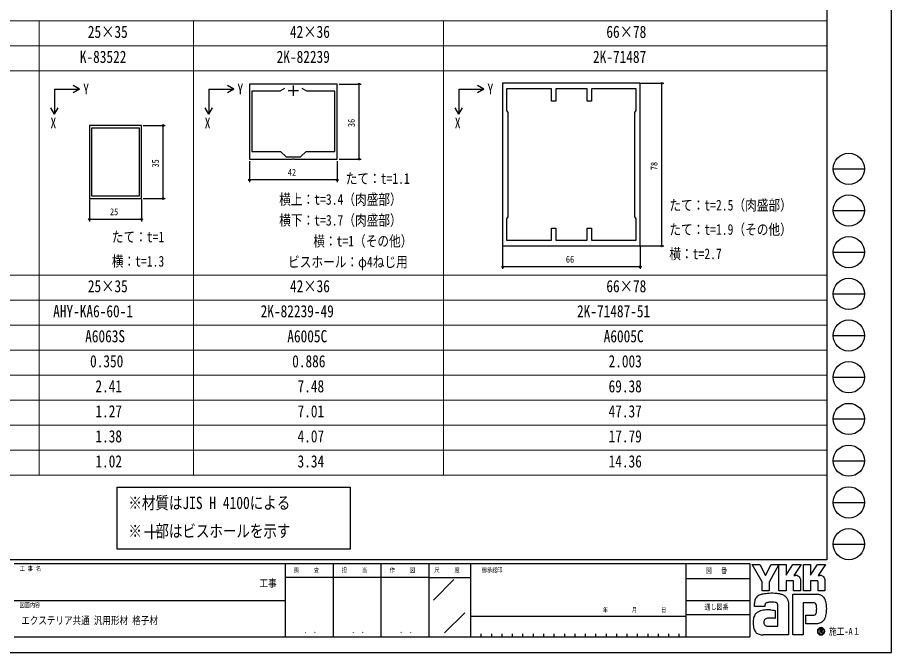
# Model space of a CAD drawing. Units: millimetres on the paper. Extents: x -420 to 420, y -297 to 297.
# Drawn here: x 1.1 to 420.5, y -297 to 7.5 of the extents above; entities that cross this region are included whole.
import ezdxf
from ezdxf.enums import TextEntityAlignment as Align

# ---------------------------------------------------------------- set-up
doc = ezdxf.new("R2010")
doc.units = ezdxf.units.MM
doc.layers.add('0-1_TABLE1', color=7, linetype='Continuous', lineweight=18)
for name, color, linetype in [('0-2_USER1', 3, 'Continuous'), ('0-3_YKK_11', 7, 'Continuous'), ('0-4_YKK_12', 2, 'Continuous'), ('0-5_YKK_D', 6, 'Continuous'), ('0-6_YKK_ZWAK', 7, 'Continuous')]:
    doc.layers.add(name, color=color, linetype=linetype)
doc.styles.add('ＭＳ ゴシック', font='')
doc.styles.get('ＭＳ ゴシック').set_extended_font_data('MS Gothic')

msp = doc.modelspace()

# ---------------------------------------------------------------- linework, layer by layer
at = {"layer": '0-1_TABLE1'}
for p, q in [((-390.498, 6), (389.502, 6)), ((11.502, 6), (11.502, -212)), ((85.502, 6), (85.502, -212)), ((205.502, 6), (205.502, -212)), ((-390.498, -6), (389.502, -6)), ((-390.498, -18), (389.502, -18)), ((-390.498, -116), (389.502, -116)), ((-390.498, -128), (389.502, -128)), ((-390.498, -140), (389.502, -140)), ((-390.498, -152), (389.502, -152)), ((-390.498, -164), (389.502, -164)), ((-298.831, -176), (389.502, -176)), ((-390.498, -188), (389.502, -188)), ((-298.831, -200), (389.502, -200)), ((-390.498, -212), (389.502, -212))]:
    msp.add_line(p, q, dxfattribs=at)
at = {"layer": '0-2_USER1'}
for p, q in [((30.882, -26.774), (27.882, -25.041)), ((104.882, -26.774), (101.882, -25.041)), ((224.882, -26.774), (221.882, -25.041)), ((18.882, -26.774), (30.882, -26.774)), ((18.882, -26.774), (18.882, -38.774)), ((30.882, -26.774), (27.882, -28.506)), ((92.882, -26.774), (104.882, -26.774)), ((92.882, -26.774), (92.882, -38.774)), ((104.882, -26.774), (101.882, -28.506)), ((212.882, -26.774), (224.882, -26.774)), ((212.882, -26.774), (212.882, -38.774)), ((224.882, -26.774), (221.882, -28.506)), ((18.882, -38.774), (17.15, -35.774)), ((18.882, -38.774), (20.614, -35.774)), ((92.882, -38.774), (91.15, -35.774)), ((92.882, -38.774), (94.614, -35.774)), ((212.882, -38.774), (211.15, -35.774)), ((212.882, -38.774), (214.614, -35.774))]:
    msp.add_line(p, q, dxfattribs=at)
at = {"layer": '0-3_YKK_11'}
for p, q in [((133.464, -30.058), (133.464, -25.058)), ((135.964, -27.558), (130.964, -27.558))]:
    msp.add_line(p, q, dxfattribs=at)
for points in [[(154.464, -24.358), (112.464, -24.358), (112.464, -60.358), (133.006, -60.358), (133.189, -60.238), (133.739, -60.238), (133.922, -60.358), (154.464, -60.358)], [(233.889, -24.023), (233.889, -102.023), (299.889, -102.023), (299.889, -24.023)], [(236.389, -38.023), (236.389, -88.023), (235.789, -89.062), (235.789, -99.323), (257.289, -99.323), (257.289, -93.423), (259.389, -93.423), (259.389, -99.323), (274.389, -99.323), (274.389, -93.423), (276.489, -93.423), (276.489, -99.323), (297.989, -99.323), (297.989, -89.062), (297.389, -88.023), (297.389, -38.023), (297.989, -36.983), (297.989, -26.723), (276.489, -26.723), (276.489, -32.623), (274.389, -32.623), (274.389, -26.723), (259.389, -26.723), (259.389, -32.623), (257.289, -32.623), (257.289, -26.723), (235.789, -26.723), (235.789, -36.983)], [(60.605, -79.261), (60.605, -44.261), (35.605, -44.261), (35.605, -79.261)], [(36.605, -45.561), (36.605, -77.961), (59.605, -77.961), (59.605, -45.561)]]:
    msp.add_lwpolyline(points, close=True, dxfattribs=at)
msp.add_lwpolyline([(129.165, -26.458), (126.914, -27.758), (113.564, -27.758), (113.564, -56.658), (127.264, -56.658), (129.964, -59.358), (136.964, -59.358), (139.664, -56.658), (153.364, -56.658), (153.364, -27.758), (140.014, -27.758), (137.763, -26.458)], dxfattribs=at)
at = {"layer": '0-4_YKK_12'}
for p, q in [((62, -239.064), (69, -239.064)), ((65.459, -235.564), (65.459, -242.564))]:
    msp.add_line(p, q, dxfattribs=at)
msp.add_lwpolyline([(48.875, -217.724), (160.689, -217.724), (160.689, -247.495), (48.875, -247.495)], close=True, dxfattribs=at)
at = {"layer": '0-5_YKK_D'}
for p, q in [((155.464, -24.358), (165.964, -24.358)), ((164.964, -24.358), (164.964, -60.358)), ((300.189, -24.023), (311.189, -24.023)), ((310.189, -24.023), (310.189, -102.023)), ((61.405, -44.261), (71.905, -44.261)), ((70.905, -44.261), (70.905, -79.261)), ((112.464, -61.358), (112.464, -71.358)), ((154.464, -61.358), (154.464, -71.358)), ((155.464, -60.358), (165.964, -60.358)), ((154.464, -70.358), (112.464, -70.358)), ((61.405, -79.261), (71.905, -79.261)), ((35.605, -79.761), (35.605, -90.261)), ((60.605, -79.761), (60.605, -90.261)), ((60.605, -89.261), (35.605, -89.261)), ((233.889, -102.023), (233.889, -113.023)), ((299.889, -102.023), (299.889, -113.023)), ((300.189, -102.023), (311.189, -102.023)), ((299.889, -112.023), (233.889, -112.023))]:
    msp.add_line(p, q, dxfattribs=at)
for centre in [(164.964, -24.358), (310.189, -24.023), (70.905, -44.261), (164.964, -60.358), (112.464, -70.358), (154.464, -70.358), (70.905, -79.261), (35.605, -89.261), (60.605, -89.261), (310.189, -102.023), (233.889, -112.023), (299.889, -112.023)]:
    msp.add_circle(centre, 0.425, dxfattribs=at)
at = {"layer": '0-6_YKK_ZWAK'}
for p, q in [((389.502, 277.5), (389.502, -252.5)), ((392.502, -65), (407.502, -65)), ((392.502, -85), (407.502, -85)), ((392.502, -105), (407.502, -105)), ((392.502, -125), (407.502, -125)), ((392.502, -145), (407.502, -145)), ((392.502, -165), (407.502, -165)), ((392.502, -185), (407.502, -185)), ((392.502, -205), (407.502, -205)), ((392.502, -225), (407.502, -225)), ((392.502, -245), (407.502, -245)), ((389.502, -252.5), (-390.498, -252.5)), ((129.502, -254.5), (-0.498, -254.5)), ((152.502, -254.5), (152.502, -289.5)), ((175.502, -254.5), (175.502, -289.5)), ((198.502, -254.5), (198.502, -289.5)), ((218.502, -254.5), (198.502, -254.5)), ((321.752, -254.5), (218.502, -254.5)), ((218.502, -254.5), (218.502, -289.5)), ((321.752, -254.5), (321.752, -289.5)), ((352.502, -254.5), (321.752, -254.5)), ((352.502, -254.5), (352.502, -289.5)), ((198.502, -261), (129.502, -261)), ((198.502, -261), (218.502, -261)), ((200.71, -271.829), (210.504, -262.036)), ((321.752, -261.5), (352.502, -261.5)), ((-0.498, -272), (129.502, -272)), ((321.752, -272), (352.502, -272)), ((206.067, -287.599), (215.689, -277.977)), ((218.502, -279.5), (321.752, -279.5)), ((352.502, -279), (321.752, -279)), ((223.502, -288), (223.502, -289.5)), ((228.502, -288), (228.502, -289.5)), ((233.502, -288), (233.502, -289.5)), ((238.502, -288), (238.502, -289.5)), ((243.502, -288), (243.502, -289.5)), ((248.502, -288), (248.502, -289.5)), ((253.502, -288), (253.502, -289.5)), ((258.502, -288), (258.502, -289.5)), ((263.502, -288), (263.502, -289.5)), ((268.502, -288), (268.502, -289.5)), ((273.502, -288), (273.502, -289.5)), ((278.502, -288), (278.502, -289.5)), ((283.502, -288), (283.502, -289.5)), ((288.502, -288), (288.502, -289.5)), ((293.502, -288), (293.502, -289.5)), ((298.502, -288), (298.502, -289.5)), ((303.502, -288), (303.502, -289.5)), ((308.502, -288), (308.502, -289.5)), ((313.502, -288), (313.502, -289.5)), ((318.502, -288), (318.502, -289.5)), ((386.667, -288.398), (386.667, -288.398)), ((387.916, -285.572), (387.916, -285.572)), ((-0.498, -289.5), (129.502, -289.5)), ((129.502, -289.5), (198.502, -289.5)), ((198.502, -289.5), (218.502, -289.5)), ((218.502, -289.5), (321.752, -289.5)), ((321.752, -289.5), (352.502, -289.5))]:
    msp.add_line(p, q, dxfattribs=at)
for points in [[(-420.5, -297), (420.5, -297), (420.5, 297), (-420.5, 297)], [(353.602, -254.8), (357.283, -254.8), (360.047, -260.01), (362.804, -254.8), (366.488, -254.8), (361.767, -263.199), (361.767, -267.413), (358.41, -267.413), (358.41, -263.086)]]:
    msp.add_lwpolyline(points, close=True, dxfattribs=at)
for points in [[(198.502, -254.5), (129.502, -254.5), (129.502, -289.5)], [(373.055, -262.661), (369.877, -262.661), (369.877, -267.41), (366.491, -267.41), (366.491, -254.8), (369.877, -254.8), (369.877, -259.958), (373.207, -254.8), (377.184, -254.8), (373.616, -260.021), (373.742, -260.021), (373.882, -260.021), (374.025, -260.021), (374.163, -260.021), (374.287, -260.021), (374.386, -260.021), (374.452, -260.021), (374.477, -260.021)], [(384.751, -262.661), (381.577, -262.661), (381.577, -267.413), (378.19, -267.413), (378.19, -254.8), (381.577, -254.8), (381.577, -259.958), (384.903, -254.8), (388.88, -254.8), (385.312, -260.021), (385.44, -260.021), (385.58, -260.021), (385.724, -260.021), (385.861, -260.021), (385.984, -260.021), (386.083, -260.021), (386.149, -260.021), (386.173, -260.021)], [(375.451, -260.221), (375.855, -260.452), (376.197, -260.753), (376.473, -261.112), (376.676, -261.515), (376.801, -261.95), (376.844, -262.404), (376.844, -267.422), (373.541, -267.422), (373.541, -263.141)], [(387.148, -260.221), (387.554, -260.452), (387.897, -260.753), (388.174, -261.112), (388.378, -261.515), (388.505, -261.95), (388.548, -262.404), (388.548, -267.413), (385.237, -267.413), (385.237, -263.141)], [(370.771, -271.917), (370.913, -272.49), (370.993, -273.104), (371.018, -273.759), (371.018, -288.5), (358.955, -288.5)], [(382.887, -273.151), (378.119, -273.151), (378.119, -288.5), (373.123, -288.5), (373.123, -269.079), (384.735, -269.079)], [(387.871, -270.451), (388.197, -270.862), (388.441, -271.261), (388.612, -271.622)], [(360.48, -273.231), (360.247, -273.362), (360.066, -273.522), (359.929, -273.708), (359.829, -273.92), (359.761, -274.153), (359.716, -274.407), (359.689, -274.679), (359.673, -274.967), (354.674, -274.979), (354.689, -274.295), (354.717, -273.527)], [(362.395, -276.553), (363.341, -276.615), (364.084, -276.699), (364.571, -276.777), (364.745, -276.823), (364.745, -280.647), (364.192, -280.589), (363.586, -280.556), (362.965, -280.543), (362.369, -280.545), (361.837, -280.556), (361.408, -280.571), (361.123, -280.584), (361.019, -280.589), (360.586, -280.668), (360.213, -280.792), (359.9, -280.961), (359.647, -281.177), (359.453, -281.44), (359.318, -281.75), (359.244, -282.11), (359.229, -282.519), (359.276, -282.969), (359.372, -283.341), (359.509, -283.642), (359.683, -283.879), (359.886, -284.059), (360.113, -284.191), (360.359, -284.279), (360.616, -284.332), (365.926, -284.332), (365.926, -274.507), (365.928, -274.313), (365.918, -274.122), (365.893, -273.939), (365.85, -273.765), (365.786, -273.602), (365.699, -273.455), (365.584, -273.324), (365.439, -273.212)], [(365.439, -273.212), (365.127, -273.09), (364.629, -272.987), (363.994, -272.91), (363.271, -272.869), (362.508, -272.873), (361.756, -272.928)], [(384.583, -276.1), (384.576, -275.463), (384.546, -274.89), (384.474, -274.386), (384.344, -273.959)], [(387.456, -282.097), (386.995, -282.456), (386.514, -282.738), (386.018, -282.948), (385.51, -283.092), (384.993, -283.174), (384.472, -283.201), (379.336, -283.201), (379.336, -279.166), (382.232, -279.166), (382.766, -279.159), (383.236, -279.113), (383.639, -278.995)], [(387.461, -286.26), (387.458, -286.201), (387.451, -286.145), (387.439, -286.09), (387.422, -286.039), (387.4, -285.99), (387.374, -285.944), (387.343, -285.901), (387.308, -285.861), (387.262, -285.82), (387.21, -285.785), (387.154, -285.754), (387.093, -285.729), (387.028, -285.71), (386.958, -285.696), (386.885, -285.687), (386.808, -285.684), (386.05, -285.684), (386.05, -287.914), (386.279, -287.914), (386.279, -285.912), (386.808, -285.912), (386.862, -285.914), (386.914, -285.919), (386.962, -285.928), (387.006, -285.94), (387.047, -285.956), (387.084, -285.975), (387.117, -285.997), (387.147, -286.022)], [(387.236, -286.26), (387.222, -286.367), (387.184, -286.451), (387.126, -286.516), (387.055, -286.562), (386.974, -286.594), (386.89, -286.614), (386.808, -286.624), (386.733, -286.627), (386.534, -286.627), (386.635, -286.797), (387.289, -287.922), (387.551, -287.922), (386.92, -286.839), (386.979, -286.827), (387.036, -286.812), (387.089, -286.794), (387.14, -286.773), (387.187, -286.749), (387.231, -286.722), (387.271, -286.691), (387.308, -286.658)]]:
    msp.add_lwpolyline(points, dxfattribs=at)
for centre in [(400.002, -65), (400.002, -85), (400.002, -105), (400.002, -125), (400.002, -145), (400.002, -165), (400.002, -185), (400.002, -205), (400.002, -225), (400.002, -245)]:
    msp.add_circle(centre, 7.5, dxfattribs=at)
for centre, radius, start, end in [((374.482, -262.519), 2.498, 78.26798, 90.11215), ((386.178, -262.523), 2.502, 78.27851, 90.10826), ((373.072, -263.129), 0.469, 358.57817, 92.1683), ((374.517, -262.337), 2.312, 66.19963, 78.22058), ((384.771, -263.127), 0.467, 358.29941, 92.43455), ((386.212, -262.348), 2.323, 66.2483, 78.23226), ((360.704, -273.587), 5.968, 163.48385, 171.57982), ((359.161, -273.129), 4.358, 152.2125, 163.4865), ((358.494, -272.784), 3.607, 138.03852, 152.12015), ((358.493, -272.801), 3.618, 122.60463, 137.83438), ((358.972, -273.575), 4.528, 108.37421, 122.42809), ((359.729, -276.269), 7.325, 100.93159, 107.35499), ((362.205, -288.282), 19.59, 97.86054, 101.37938), ((363.368, -296.358), 27.749, 94.90201, 97.9576), ((363.447, -297.005), 28.4, 91.6169, 94.94971), ((363.337, -292.406), 23.8, 87.51794, 91.66439), ((363.646, -285.778), 17.165, 81.92631, 87.59083), ((364.559, -279.523), 10.844, 73.67137, 82.05943), ((365.913, -274.992), 6.115, 60.60528, 73.9085), ((366.467, -273.886), 4.88, 52.17347, 59.90542), ((366.963, -273.245), 4.069, 43.55042, 52.14561), ((367.236, -272.981), 3.69, 34.48659, 43.50182), ((367.238, -272.975), 3.685, 25.58915, 34.43128), ((366.91, -273.129), 4.047, 17.43089, 25.54591), ((384.545, -274.421), 5.346, 78.73198, 87.96551), ((384.702, -273.62), 4.529, 69.03034, 78.69541), ((384.848, -273.23), 4.113, 59.39484, 68.9885), ((384.916, -273.111), 3.976, 50.3012, 59.3616), ((384.891, -273.139), 4.013, 42.05209, 50.28551), ((382.909, -274.281), 6.292, 14.76267, 25.00486), ((363.78, -274.046), 9.079, 171.55622, 176.72493), ((360.702, -287.161), 10.564, 99.87193, 106.59825), ((361.264, -290.327), 13.78, 94.78469, 99.91711), ((361.538, -293.477), 16.941, 90.80099, 94.81812), ((361.799, -276.363), 3.398, 102.4979, 112.84632), ((362.457, -279.199), 6.31, 96.37207, 102.75341), ((361.58, -295.823), 19.287, 87.57779, 90.82714), ((382.914, -275.601), 2.45, 77.94572, 90.63794), ((383.127, -274.602), 1.429, 60.20991, 77.92418), ((383.265, -274.342), 1.135, 39.8078, 59.75378), ((383.071, -274.49), 1.379, 22.65544, 39.38165), ((373.22, -276.158), 11.363, 355.2339, 0.29193), ((379.05, -275.333), 10.292, 7.9139, 14.95041), ((375.196, -275.893), 14.187, 2.54376, 8.01251), ((373.617, -276.05), 15.768, 352.8937, 357.82206), ((372.986, -276.01), 16.399, 357.76419, 2.60674), ((360.898, -282.07), 6.801, 164.97537, 174.56739), ((359.246, -281.629), 5.09, 153.89178, 164.94341), ((358.493, -281.267), 4.255, 142.04688, 153.80771), ((358.347, -281.163), 4.076, 130.60221, 141.94427), ((358.588, -281.451), 4.452, 120.60724, 130.53081), ((359.062, -282.257), 5.387, 112.58838, 120.58162), ((359.699, -283.79), 7.047, 106.61303, 112.59024), ((383.172, -277.943), 1.151, 293.91672, 314.09376), ((383.015, -277.804), 1.36, 314.78099, 333.92928), ((382.005, -277.314), 2.483, 334.00676, 347.34989), ((379.25, -276.676), 5.311, 347.14308, 355.40008), ((385.036, -278.943), 3.935, 326.23251, 339.61931), ((381.341, -277.512), 7.897, 339.22498, 347.31457), ((376.915, -276.479), 12.442, 347.15166, 352.97565), ((363.813, -282.349), 9.729, 174.55588, 182.47272), ((369.25, -282.263), 15.165, 181.90948, 187.89042), ((362.869, -283.161), 8.722, 187.80471, 196.36971), ((386.67, -286.819), 1.764, 90.09157, 179.92363), ((386.67, -286.816), 1.761, 44.93442, 90.08536), ((384.123, -278.339), 5.024, 311.57033, 318.66243), ((383.541, -277.829), 5.797, 318.67367, 325.29112), ((359.5, -284.156), 5.209, 196.3102, 208.20993), ((358.034, -284.936), 3.547, 208.29777, 223.35561), ((357.703, -285.228), 3.107, 223.64205, 239.63663), ((357.977, -284.728), 3.676, 239.8785, 253.65355), ((358.48, -283.001), 5.475, 253.69102, 263.74909), ((358.906, -279.21), 9.29, 263.68487, 270.30455), ((386.659, -286.821), 1.753, 179.86065, 225.14399), ((386.659, -286.813), 1.569, 134.8007, 180.12175), ((386.653, -286.823), 1.562, 179.75513, 225.29722), ((386.668, -286.821), 1.759, 224.94536, 269.98445), ((386.664, -286.837), 1.56, 224.62822, 270.10973), ((386.664, -286.804), 1.566, 89.86602, 135.149), ((386.671, -286.816), 1.577, 45.03108, 90.11509), ((386.665, -286.814), 1.584, 270.09072, 359.90926), ((386.668, -286.812), 1.768, 269.98802, 314.93777), ((386.901, -286.25), 0.335, 358.3894, 42.86139), ((386.907, -286.276), 0.553, 316.37674, 1.6565), ((386.672, -286.817), 1.577, 0.00643, 45.07115), ((386.684, -286.81), 1.747, 359.78949, 45.13288), ((386.68, -286.824), 1.751, 314.92572, 0.23508)]:
    msp.add_arc(centre, radius, start, end, dxfattribs=at)

# ---------------------------------------------------------------- texts
at = {"layer": '0-1_TABLE1', "style": 'ＭＳ ゴシック', "width": 0.8}
for s, height, p in [('25×35', 5.865, (34.849, -4)), ('42×36', 5.865, (131.849, -4)), ('66×78', 5.865, (283.662, -4)), ('K-83522', 5.865, (31.009, -16)), ('2K-82239', 5.865, (125.449, -16)), ('2K-71487', 5.865, (277.262, -16)), ('たて：t=1.1', 5.132, (158.556, -73.789)), ('横上：t=3.4（肉盛部）', 5.132, (126.676, -83.789)), ('たて：t=2.5（肉盛部）', 5.132, (313.875, -86.545)), ('横下：t=3.7（肉盛部）', 5.132, (126.676, -93.789)), ('たて：t=1.9（その他）', 5.132, (313.875, -98.211)), ('たて：t=1', 5.132, (46.346, -101.789)), ('横：t=1（その他）', 5.132, (143.01, -103.789)), ('横：t=2.7', 5.132, (313.875, -109.878)), ('横：t=1.3', 5.132, (46.346, -113.456)), ('ビスホール：φ4ねじ用', 5.132, (130.93, -113.789)), ('25×35', 5.865, (34.849, -126)), ('42×36', 5.865, (131.849, -126)), ('66×78', 5.865, (283.662, -126)), ('AHY-KA6-60-1', 5.865, (18.209, -138)), ('2K-82239-49', 5.865, (117.769, -138)), ('2K-71487-51', 5.865, (269.582, -138)), ('A6063S', 5.865, (33.569, -150)), ('A6005C', 5.865, (130.569, -150)), ('A6005C', 5.865, (282.382, -150)), ('0.350', 5.865, (35.915, -162)), ('0.886', 5.865, (132.915, -162)), ('2.003', 5.865, (284.728, -162)), ('2.41', 5.865, (38.475, -174)), ('7.48', 5.865, (135.475, -174)), ('69.38', 5.865, (284.728, -174)), ('1.27', 5.865, (38.475, -186)), ('7.01', 5.865, (135.475, -186)), ('47.37', 5.865, (284.728, -186)), ('1.38', 5.865, (38.475, -198)), ('4.07', 5.865, (135.475, -198)), ('17.79', 5.865, (284.728, -198)), ('1.02', 5.865, (38.475, -210)), ('3.34', 5.865, (135.475, -210)), ('14.36', 5.865, (284.728, -210))]:
    msp.add_text(s, height=height, dxfattribs=at).set_placement(p, align=Align.BOTTOM_LEFT)
at = {"layer": '0-2_USER1', "style": 'ＭＳ ゴシック', "width": 0.8}
for s, height, p in [('Y', 5.132, (32.621, -30.838)), ('Y', 5.132, (106.621, -30.838)), ('Y', 5.132, (226.621, -30.838)), ('X', 5.132, (16.908, -47.153)), ('X', 5.132, (90.908, -47.153)), ('X', 5.132, (210.908, -47.153)), ('※材質はJIS H 4100による', 5.938, (54.318, -229.979)), ('※  部はビスホールを示す', 5.938, (54.318, -243.479)), ('エクステリア共通 汎用形材 格子材', 3.666, (2.906, -284.58))]:
    msp.add_text(s, height=height, dxfattribs=at).set_placement(p, align=Align.BOTTOM_LEFT)
at = {"layer": '0-5_YKK_D', "style": 'ＭＳ ゴシック', "width": 0.8}
for s, p in [('36', (163.964, -44.998)), ('35', (69.905, -64.401)), ('78', (309.189, -65.663))]:
    msp.add_text(s, height=3.299, rotation=90, dxfattribs=at).set_placement(p, align=Align.BOTTOM_LEFT)
for s, p in [('42', (130.824, -69.358)), ('25', (45.465, -88.261)), ('66', (264.249, -111.023))]:
    msp.add_text(s, height=3.299, dxfattribs=at).set_placement(p, align=Align.BOTTOM_LEFT)
at = {"layer": '0-6_YKK_ZWAK', "style": 'ＭＳ ゴシック', "width": 0.8}
for s, height, p in [('工 事 名', 2.199, (2.127, -258.5)), ('照     査', 2.199, (133.642, -259.25)), ('担     当', 2.199, (156.722, -259.25)), ('作     図', 2.199, (179.722, -259.25)), ('尺     度', 2.199, (201.142, -259.25)), ('御承認印', 2.199, (223.914, -259.25)), ('図\u3000 番', 2.566, (331.34, -259.75)), ('工事', 3.666, (117.233, -266.746)), ('図面内容', 2.199, (2.127, -276)), ('年        月        日', 2.199, (281.991, -278.321)), ('通し図番', 2.566, (330.78, -277.25)), ('施工-A１', 3.299, (390.502, -289.5)), ('． ．', 2.592, (138.5, -288.435)), ('． ．', 2.592, (161.5, -288.435)), ('． ．', 2.592, (184.5, -288.435))]:
    msp.add_text(s, height=height, dxfattribs=at).set_placement(p, align=Align.BOTTOM_LEFT)

doc.saveas('drawing.dxf')
